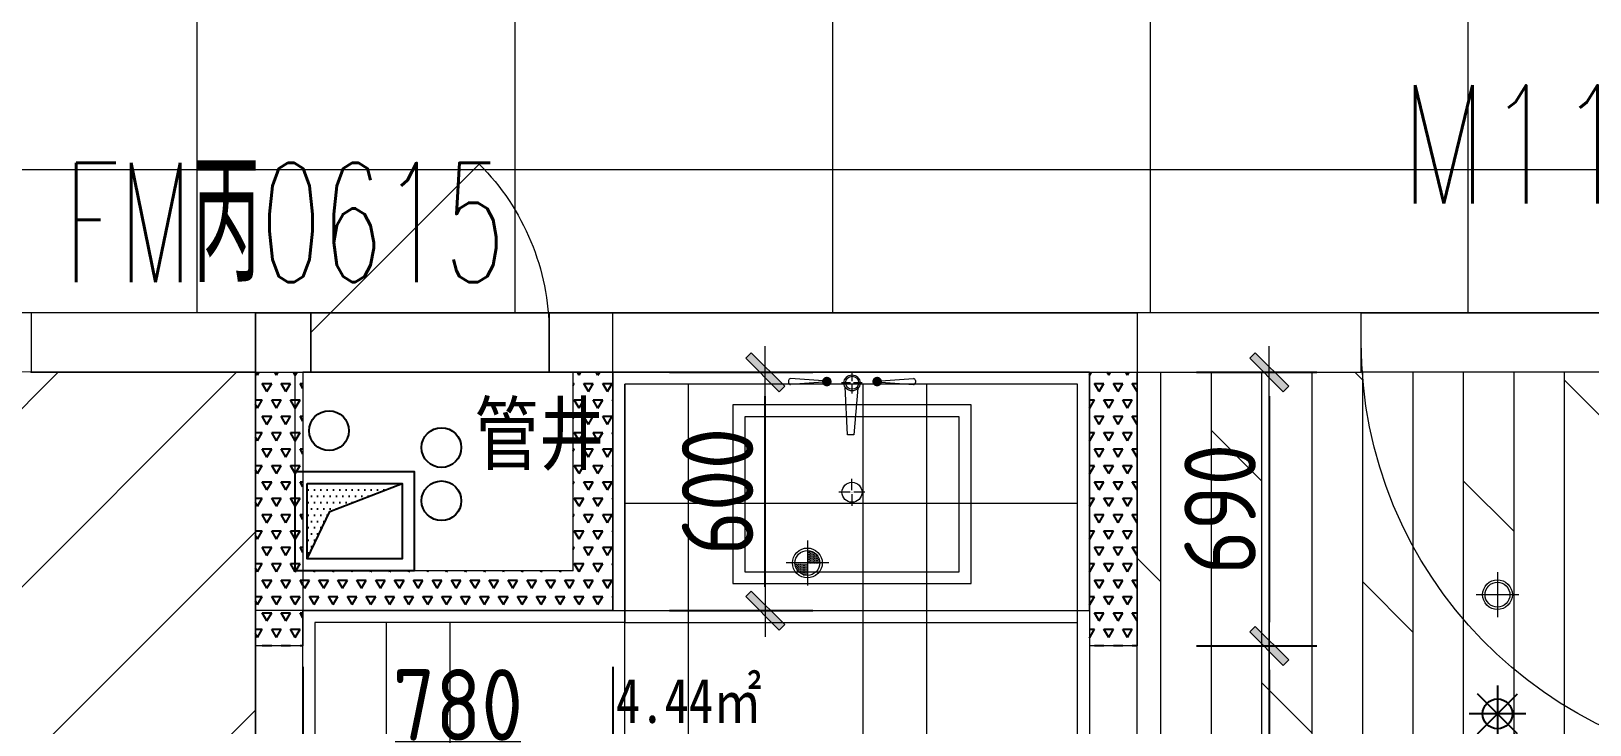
# Model space of a CAD drawing. Header units: millimetres. Extents: x 33621 to 401573, y -91663 to 133135.
# Drawn here: x 256382 to 260307, y -52598 to -50852 of the extents above; entities that cross this region are included whole.
import ezdxf

# ---------------------------------------------------------------- set-up
doc = ezdxf.new("R2010")
doc.units = ezdxf.units.MM
doc.header["$LTSCALE"] = 10
doc.linetypes.add('DOT', pattern=[0.2, 0.1, -0.1])
doc.linetypes.add('DOTE', pattern=[2.42, 2, -0.2, 0.02, -0.2])
doc.layers.get('0').update_dxf_attribs({"color": 253})
doc.layers.get('Defpoints').update_dxf_attribs({"color": 250})
for name, color, linetype, lineweight in [('DOOR【门】', 253, 'Continuous', 0), ('DS-4BS-FINISH【墙完成线】', 253, 'Continuous', 0), ('FC-FLOOR【地材分格】', 253, 'Continuous', 0), ('FF-FIXT【洁具】', 253, 'Continuous', 0), ('FF-FURN【成品家具】', 253, 'Continuous', 0), ('RC-FIN【天花轮廓线】', 253, 'Continuous', 0), ('RC-LIGHT【天花灯具】', 253, 'Continuous', 0), ('RC-Modelling【天花造型】', 253, 'Continuous', 0), ('RC-STR【天花细线】', 253, 'Continuous', 0), ('RC-Text【天花文字】', 253, 'Continuous', 0), ('WALL', 253, 'Continuous', 0), ('Wall【墙体】', 253, 'Continuous', 0), ('Wall【新建墙】', 253, 'Continuous', 0), ('WINDOW', 253, 'Continuous', 0), ('Xline【辅助线】', 253, 'Continuous', 0), ('新建墙体', 253, 'Continuous', 0)]:
    doc.layers.add(name, color=color, linetype=linetype, lineweight=lineweight)
for name, color, linetype in [('EQUIP_喷头', 253, 'Continuous'), ('HATCH【填充】', 253, 'Continuous'), ('VPIPE-污水', 253, 'Continuous'), ('VPIPE-热给水', 253, 'Continuous'), ('VPIPE-给水', 253, 'Continuous'), ('WINDOW_TEXT', 253, 'Continuous'), ('填充', 253, 'Continuous'), ('洁具', 253, 'Continuous'), ('风道（排气道）', 253, 'Continuous')]:
    doc.layers.add(name, color=color, linetype=linetype)
doc.styles.add('_TCH_WINDOW', font='SIMPLEX', dxfattribs={"bigfont": 'GBCBIG'})
doc.styles.add('CCD_DIM', font='ARCHS.SHX')
doc.styles.add('SUN', font='romans.shx', dxfattribs={"width": 0.8, "bigfont": 'hzdx.shx'})
doc.styles.add('宋体', font='', dxfattribs={"width": 0.7})
doc.styles.add('文字', font='')
doc.styles.get('宋体').set_extended_font_data('SimSun')
doc.styles.get('文字').set_extended_font_data('SimSun')
doc.dimstyles.new('ZL_1：60', dxfattribs={"dimscale": 60, "dimtxt": 3, "dimasz": 1, "dimexe": 2, "dimexo": 2, "dimgap": 0.5, "dimtad": 1, "dimdec": 0, "dimrnd": 5, "dimdsep": 46, "dimtxsty": 'CCD_DIM', "dimblk": 'WS-cj', "dimblk1": 'WS-cj', "dimblk2": 'WS-cj', "dimcen": 0, "dimclrd": 44, "dimclre": 44, "dimclrt": 2, "dimadec": 0, "dimazin": 0, "dimtfac": 1, "dimtdec": 0, "dimtix": 1, "dimtofl": 0, "dimtmove": 2, "dimatfit": 3, "dimldrblk": 'hl_arrow2', "dimfxl": 6, "dimfxlon": 1, "dimarcsym": 0})
pattern_1 = [(60, (6829392.59, 347610.797), (-23.81249995, 41.24445983), [23.8125, -23.8125]), (120, (6829392.59, 347610.797), (-47.62499995, 3e-08), [23.8125, -23.8125]), (0, (6829380.686, 347631.42), (23.8125, 41.2444598), [23.8125, -23.8125])]

# ---------------------------------------------------------------- blocks, each defined once
blk = doc.blocks.new('$DorLib2D$00000001')
for p, q in [((0.45, 0.975), (0.5, 0.975)), ((0.45, 0), (0.45, 0.975)), ((0.5, 0), (0.5, 0.975)), ((0.5, 0), (0.45, 0))]:
    blk.add_line(p, q)
at = {"lineweight": 13}
blk.add_arc((0.475, 0), 0.975, 91.4693, 180, dxfattribs=at)
blk = doc.blocks.new('圆形筒灯')
at = {"color": 251, "linetype": 'DOTE', "ltscale": 43.504693}
blk.add_line((0, 90.6), (0, -90.6), dxfattribs=at)
at = {"color": 251, "linetype": 'DOTE', "ltscale": 41.297046}
blk.add_line((86, 0), (-86, 0), dxfattribs=at)
blk.add_ellipse((0, 0), major_axis=(-42.4, 42.4), ratio=1, start_param=2.355868237233172, end_param=8.639053544412757)
at = {"color": 251}
blk.add_ellipse((0, 0), major_axis=(35.4, 35.4), ratio=1, start_param=5.49871431692557, end_param=11.78189962410516, dxfattribs=at)
blk = doc.blocks.new('ZL_0603125599')
at = {"layer": 'RC-Modelling【天花造型】'}
blk.add_lwpolyline([(-133, 653.5), (966.9, 653.5), (966.9, 503.5), (-133, 503.5)], close=True, dxfattribs=at)
at = {"layer": 'RC-LIGHT【天花灯具】', "xscale": 0.625, "yscale": 0.625, "zscale": 0.625}
blk.add_blockref('圆形筒灯', (210, -56.6), dxfattribs=at)
blk = doc.blocks.new('WS-cj')
blk.add_hatch(color=2).paths.add_polyline_path([(0.588, 0.818), (-0.818, -0.588), (-0.588, -0.818), (0.818, 0.588)])
at = {"color": 2, "linetype": 'ByBlock', "lineweight": 0}
for p, q in [((-1.1, 0), (0, 0)), ((0, 0), (1.1, 0))]:
    blk.add_line(p, q, dxfattribs=at)
at = {"color": 2}
blk.add_lwpolyline([(0.588, 0.818), (-0.818, -0.588), (-0.588, -0.818), (0.818, 0.588)], close=True, dxfattribs=at)
blk = doc.blocks.new('*D405')
at = {"layer": 'Defpoints', "color": 0, "transparency": 16777216}
for p in [(257066.7, -52331.9), (257846.7, -52331.9), (257846.7, -52671.7)]:
    blk.add_point(p, dxfattribs=at)
at = {"layer": '新建墙体', "color": 44, "lineweight": -2, "transparency": 16777216}
for p, q in [((257066.7, -52451.9), (257066.7, -52791.7)), ((257846.7, -52451.9), (257846.7, -52791.7)), ((257126.7, -52671.7), (257786.7, -52671.7))]:
    blk.add_line(p, q, dxfattribs=at)
at = {"layer": '新建墙体', "color": 44, "lineweight": -2, "transparency": 16777216, "xscale": 60, "yscale": 60, "zscale": 60, "rotation": 180}
blk.add_blockref('WS-cj', (257066.7, -52671.7), dxfattribs=at)
at = {"layer": '新建墙体', "color": 44, "lineweight": -2, "transparency": 16777216, "xscale": 60, "yscale": 60, "zscale": 60}
blk.add_blockref('WS-cj', (257846.7, -52671.7), dxfattribs=at)
at = {"layer": '新建墙体', "color": 2, "transparency": 16777216, "insert": (257456.7, -52548), "char_height": 180, "attachment_point": 5, "style": 'CCD_DIM'}
blk.add_mtext('780', dxfattribs=at)
blk = doc.blocks.new('hl_arrow2')
at = {"color": 2}
blk.add_line((-0.221, 0), (-1, 0), dxfattribs=at)
blk.add_lwpolyline([(-0.221, 0), (-0.861, -0.689), (-0.654, -0.862), (0, 0), (-0.654, 0.862), (-0.861, 0.689)], close=True, dxfattribs=at)
blk = doc.blocks.new('*D409')
at = {"layer": 'Defpoints', "color": 0, "transparency": 16777216}
for p in [(257869.2, -51710.6), (258230.5, -51710.6), (257869.2, -52310.6)]:
    blk.add_point(p, dxfattribs=at)
at = {"layer": '新建墙体', "color": 44, "lineweight": -2, "transparency": 16777216}
for p, q in [((257989.2, -51710.6), (258350.5, -51710.6)), ((258230.5, -52250.6), (258230.5, -51770.6)), ((257989.2, -52310.6), (258350.5, -52310.6))]:
    blk.add_line(p, q, dxfattribs=at)
at = {"layer": '新建墙体', "color": 44, "lineweight": -2, "transparency": 16777216, "xscale": 60, "yscale": 60, "zscale": 60}
for p, rotation in [((258230.5, -51710.6), 90), ((258230.5, -52310.6), 270)]:
    blk.add_blockref('WS-cj', p, dxfattribs=dict(at, rotation=rotation))
at = {"layer": '新建墙体', "color": 2, "transparency": 16777216, "insert": (258110.5, -52010.6), "char_height": 180, "attachment_point": 5, "rotation": 90, "style": 'CCD_DIM'}
blk.add_mtext('600', dxfattribs=at)
blk = doc.blocks.new('*D410')
at = {"layer": 'Defpoints', "color": 0, "transparency": 16777216}
for p in [(259196.7, -51710.6), (259196.7, -52399.7), (259499.4, -52399.7)]:
    blk.add_point(p, dxfattribs=at)
at = {"layer": '新建墙体', "color": 44, "lineweight": -2, "transparency": 16777216}
for p, q in [((259316.7, -51710.6), (259619.4, -51710.6)), ((259499.4, -51770.6), (259499.4, -52339.7)), ((259316.7, -52399.7), (259619.4, -52399.7))]:
    blk.add_line(p, q, dxfattribs=at)
at = {"layer": '新建墙体', "color": 44, "lineweight": -2, "transparency": 16777216, "xscale": 60, "yscale": 60, "zscale": 60}
for p, rotation in [((259499.4, -51710.6), 90), ((259499.4, -52399.7), 270)]:
    blk.add_blockref('WS-cj', p, dxfattribs=dict(at, rotation=rotation))
at = {"layer": '新建墙体', "color": 2, "transparency": 16777216, "insert": (259375.7, -52055.1), "char_height": 180, "attachment_point": 5, "rotation": 90, "style": 'CCD_DIM'}
blk.add_mtext('690', dxfattribs=at)
blk = doc.blocks.new('*D411')
at = {"layer": 'Defpoints', "color": 0, "transparency": 16777216}
for p in [(259196.7, -52399.7), (259196.7, -53199.7), (259499.4, -53199.7)]:
    blk.add_point(p, dxfattribs=at)
at = {"layer": '新建墙体', "color": 44, "lineweight": -2, "transparency": 16777216}
for p, q in [((259316.7, -52399.7), (259619.4, -52399.7)), ((259499.4, -52459.7), (259499.4, -53139.7)), ((259316.7, -53199.7), (259619.4, -53199.7))]:
    blk.add_line(p, q, dxfattribs=at)
at = {"layer": '新建墙体', "color": 44, "lineweight": -2, "transparency": 16777216, "xscale": 60, "yscale": 60, "zscale": 60}
for p, rotation in [((259499.4, -52399.7), 90), ((259499.4, -53199.7), 270)]:
    blk.add_blockref('WS-cj', p, dxfattribs=dict(at, rotation=rotation))
at = {"layer": '新建墙体', "color": 2, "transparency": 16777216, "insert": (259379.4, -52799.7), "char_height": 180, "attachment_point": 5, "rotation": 90, "style": 'CCD_DIM'}
blk.add_mtext('800', dxfattribs=at)
blk = doc.blocks.new('防雾筒灯')
at = {"ltscale": 30}
h = blk.add_hatch(dxfattribs=at)
h.set_pattern_fill('DOTS', color=251, scale=3)
h.set_pattern_definition([(0, (-62.322, -46.6336), (2.38125, 4.7625), [0, -4.7625])])
edge = h.paths.add_edge_path()
edge.add_ellipse((0, 0), major_axis=(35.4, 35.4), ratio=1, start_angle=315, end_angle=405)
edge.add_line((0, 50), (0, 0))
edge.add_line((0, 0), (50, 0))
edge = h.paths.add_edge_path()
edge.add_line((0, 0), (-50, 0))
edge.add_ellipse((0, 0), major_axis=(35.4, 35.4), ratio=1, start_angle=495, end_angle=225)
edge.add_line((0, -50), (0, 0))
at = {"color": 251, "linetype": 'DOTE', "ltscale": 43.504693}
blk.add_line((0, 90.6), (0, -90.6), dxfattribs=at)
at = {"color": 251, "linetype": 'DOTE', "ltscale": 41.297046}
blk.add_line((86, 0), (-86, 0), dxfattribs=at)
blk.add_ellipse((0, 0), major_axis=(-42.4, 42.4), ratio=1, start_param=2.355868237233172, end_param=8.639053544412757)
at = {"color": 251}
blk.add_ellipse((0, 0), major_axis=(35.4, 35.4), ratio=1, start_param=5.49871431692557, end_param=11.78189962410516, dxfattribs=at)
blk = doc.blocks.new('$TwtSys$00000125')
at = {"color": 9}
for p, q in [((0.403, -0.403), (-0.403, 0.403)), ((-0.403, -0.403), (0.403, 0.403)), ((0, 0.57), (0, -0.57)), ((0.57, 0), (-0.57, 0))]:
    blk.add_line(p, q, dxfattribs=at)
at = {"color": 8}
blk.add_circle((0, 0), 0.3, dxfattribs=at)
blk = doc.blocks.new('A$C5D954283')
at = {"color": 0, "linetype": 'Continuous'}
for p, q in [((-159.8, 511.3), (-159.8, 506.3)), ((159.8, 511.3), (159.8, 506.3)), ((-11.2, 374.3), (-17.5, 495.5)), ((15.1, 492.2), (4.8, 374.3)), ((4.8, 374.3), (-11.2, 374.3))]:
    blk.add_line(p, q, dxfattribs=at)
at = {"color": 8}
for p, q in [((0, 532.1), (0, 509.5)), ((-4, 505.5), (-26.2, 505.5)), ((0, 501.5), (0, 478.5)), ((25.8, 505.5), (4, 505.5)), ((0, 235.1), (0, 263.8)), ((-5, 230), (-32.8, 230)), ((0, 225), (0, 196.3)), ((32.3, 230), (5, 230))]:
    blk.add_line(p, q, dxfattribs=at)
at = {"color": 8, "ltscale": 1000, "const_width": 0.448}
blk.add_lwpolyline([(0, 505.7, -1), (0, 505.3, -1)], format="xyb", close=True, dxfattribs=at)
at = {"color": 0, "linetype": 'Continuous'}
blk.add_lwpolyline([(300, 0), (300, 450), (-300, 450), (-300, 0)], close=True, dxfattribs=at)
at = {"color": 8}
blk.add_lwpolyline([(270, 30), (270, 420), (-270, 420), (-270, 30)], close=True, dxfattribs=at)
at = {"color": 8, "const_width": 0.84}
blk.add_lwpolyline([(0.1, 230.5, -1), (0.1, 229.6, -1)], format="xyb", close=True, dxfattribs=at)
at = {"color": 0, "linetype": 'Continuous'}
blk.add_circle((0, 505.5), 20.2, dxfattribs=at)
at = {"color": 8}
for centre, radius in [((0.3, 505.7), 16.3), ((0, 230), 25.2)]:
    blk.add_circle(centre, radius, dxfattribs=at)
at = {"color": 0, "linetype": 'Continuous'}
for centre, start, end in [((-154.8, 511.3), 88.2889, 180), ((154.8, 511.3), 0, 91.7111), ((-154.8, 506.3), 180, 271.7111), ((154.8, 506.3), 268.2889, 0)]:
    blk.add_arc(centre, 5, start, end, dxfattribs=at)
at = {"color": 250, "linetype": 'DOT', "ltscale": 1000}
for points in [[(-57.3, 508.8), (-57.4, 510), (-57.8, 511.1), (-58.3, 512.1), (-59.1, 513), (-60, 513.8), (-61, 514.3), (-62.2, 514.7), (-63.3, 514.8), (-64.5, 514.7), (-65.6, 514.3), (-66.7, 513.8), (-67.6, 513), (-68.3, 512.1), (-68.9, 511.1), (-69.2, 510), (-69.3, 508.8), (-69.2, 507.6), (-68.9, 506.5), (-68.3, 505.5), (-67.6, 504.6), (-66.7, 503.8), (-65.6, 503.3), (-64.5, 502.9), (-63.3, 502.8), (-62.2, 502.9), (-61, 503.3), (-60, 503.8), (-59.1, 504.6), (-58.3, 505.5), (-57.8, 506.5), (-57.4, 507.6)], [(69.3, 508.8), (69.2, 510), (68.9, 511.1), (68.3, 512.1), (67.6, 513), (66.7, 513.8), (65.6, 514.3), (64.5, 514.7), (63.3, 514.8), (62.2, 514.7), (61, 514.3), (60, 513.8), (59.1, 513), (58.3, 512.1), (57.8, 511.1), (57.4, 510), (57.3, 508.8), (57.4, 507.6), (57.8, 506.5), (58.3, 505.5), (59.1, 504.6), (60, 503.8), (61, 503.3), (62.2, 502.9), (63.3, 502.8), (64.5, 502.9), (65.6, 503.3), (66.7, 503.8), (67.6, 504.6), (68.3, 505.5), (68.9, 506.5), (69.2, 507.6)]]:
    blk.add_wipeout(points, dxfattribs=at)
at = {"color": 0, "linetype": 'Continuous'}
for p, q in [((-72.3, 510.3), (-154.7, 516.3)), ((72.3, 510.3), (154.7, 516.3)), ((-72.3, 507.3), (-154.7, 501.3)), ((72.3, 507.3), (154.7, 501.3))]:
    blk.add_line(p, q, dxfattribs=at)
at = {"color": 0, "linetype": 'Continuous', "const_width": 12}
for points in [[(-63.3, 514.8, -1), (-63.3, 502.8, -1)], [(63.3, 514.8, 1), (63.3, 502.8, 1)]]:
    blk.add_lwpolyline(points, format="xyb", close=True, dxfattribs=at)
blk = doc.blocks.new('$DorLib2D$00000114')
at = {"color": 0}
blk.add_line((0.5, 0), (-0.2071, 0.7071), dxfattribs=at)
blk.add_arc((0.5, 0), 1, 135, 180, dxfattribs=at)
blk = doc.blocks.new('PQD')
at = {"layer": '填充'}
h = blk.add_hatch(dxfattribs=at)
h.set_pattern_fill('DOTS', color=256, scale=10, style=0)
h.paths.add_polyline_path([(517039.4, 222520.7), (516799.4, 222520.7), (516799.4, 222330.7), (516857.1, 222450.6)])
blk.add_lwpolyline([(516799.4, 222330.7), (516857.1, 222450.6), (517039.4, 222520.7)], dxfattribs=at)
at = {"layer": '风道（排气道）'}
for points in [[(516769.4, 222550.7), (517069.4, 222550.7), (517069.4, 222300.7), (516769.4, 222300.7)], [(516799.4, 222520.7), (517039.4, 222520.7), (517039.4, 222330.7), (516799.4, 222330.7)]]:
    blk.add_lwpolyline(points, close=True, dxfattribs=at)

msp = doc.modelspace()

# ---------------------------------------------------------------- hatches: boundary and pattern name
at = {"layer": 'FC-FLOOR【地材分格】'}
h = msp.add_hatch(dxfattribs=at)
h.set_pattern_fill('_USER', color=256, scale=800, double=1, pattern_type=0)
h.set_pattern_definition([(0, (0, 0), (0, 800), []), (90, (0, 0), (-800, 5e-14), [])])
h.paths.add_polyline_path([(261356.7, -49309.4), (261356.7, -51560.6), (254756.7, -51560.6), (254756.7, -51110.6), (254156.7, -51110.6), (254156.7, -51560.6), (247556.7, -51560.6), (247556.7, -51110.6), (246956.7, -51110.6), (246956.7, -51560.6), (240356.7, -51560.6), (240356.7, -51110.6), (239756.7, -51110.6), (239756.7, -51560.6), (233156.7, -51560.6), (233156.7, -51110.6), (232931.7, -51110.6), (232931.7, -49310.6), (240356.7, -49310.6), (240356.7, -43010.6), (243581.7, -43010.5), (243581.7, -49310.6)])
h = msp.add_hatch(dxfattribs=at)
h.set_pattern_fill('DOLMIT', color=256, scale=20, angle=90, double=1)
h.set_pattern_definition([(90, (240176.74, -45380.56), (-127, 8e-15), []), (135, (240176.74, -45380.56), (-254, -254), [179.605, -359.21])])
h.paths.add_polyline_path([(259166.7, -51710.6), (261581.7, -51709.4), (261581.7, -58609.4), (261356.7, -58610.6), (261356.7, -59010.6), (258156.7, -59010.6), (258156.7, -58910.6), (258131.7, -58910.6), (258131.7, -54310.8), (259166.7, -54310.8)])
h = msp.add_hatch(dxfattribs=at)
h.set_pattern_fill('_USER', color=256, scale=600, double=1, pattern_type=0)
h.set_pattern_definition([(0, (257876.74, -52340.56), (0, 600), []), (90, (257876.74, -52340.56), (-600, 4e-14), [])])
h.paths.add_polyline_path([(259016.7, -51740.6), (257876.7, -51740.6), (257876.7, -52340.6), (257096.7, -52340.6), (257096.7, -54160.8), (259016.7, -54160.8)])
at = {"layer": 'HATCH【填充】'}
h = msp.add_hatch(dxfattribs=at)
h.set_pattern_fill('TRIANG', color=4, scale=5)
h.set_pattern_definition(pattern_1)
h.paths.add_polyline_path([(256946.7, -51710.6), (257066.7, -51710.6), (257066.7, -52399.7), (256946.7, -52399.7)])
h = msp.add_hatch(dxfattribs=at)
h.set_pattern_fill('TRIANG', color=4, scale=5)
h.set_pattern_definition(pattern_1)
h.paths.add_polyline_path([(257746.7, -51710.6), (257746.7, -52310.6), (257846.7, -52310.6), (257846.7, -51710.6)])
h = msp.add_hatch(dxfattribs=at)
h.set_pattern_fill('TRIANG', color=4, scale=5)
h.set_pattern_definition(pattern_1)
h.paths.add_polyline_path([(259046.7, -51710.6), (259166.7, -51710.6), (259166.7, -52399.7), (259046.7, -52399.7)])
h = msp.add_hatch(dxfattribs=at)
h.set_pattern_fill('TRIANG', color=4, scale=5)
h.set_pattern_definition(pattern_1)
h.paths.add_polyline_path([(257746.7, -52210.6), (257746.7, -52310.6), (257066.7, -52310.6), (257066.7, -52210.6)])
at = {"layer": 'RC-STR【天花细线】'}
h = msp.add_hatch(dxfattribs=at)
h.set_pattern_fill('矩形600X300', color=256, double=1, pattern_type=2)
h.set_pattern_definition([(0, (258036.74, -52340.56), (0, 300), []), (90, (258036.74, -52340.56), (-600, 4e-14), [])])
h.paths.add_polyline_path([(259016.7, -51740.6), (257876.7, -51740.6), (257876.7, -52340.6), (257096.7, -52340.6), (257096.7, -54160.8), (259016.7, -54160.8)])
at = {"layer": 'Xline【辅助线】'}
h = msp.add_hatch(dxfattribs=at)
h.set_pattern_fill('ANSI31', color=256, scale=100)
h.set_pattern_definition([(45, (237942.88, -58992.83), (-224.5064, 224.5064), [])])
h.paths.add_polyline_path([(257982.8, -54310.8), (256947.8, -54310.8), (256947.9, -51710.6), (254517.8, -51710.6), (254517.8, -58992.8), (257982.8, -58977.8)])

# ---------------------------------------------------------------- linework, layer by layer
at = {"layer": 'DS-4BS-FINISH【墙完成线】'}
for points in [[(261356.7, -49309.4), (261356.7, -51560.6), (254756.7, -51560.6), (254756.7, -51110.6), (254156.7, -51110.6), (254156.7, -51560.6), (247556.7, -51560.6), (247556.7, -51110.6), (246956.7, -51110.6), (246956.7, -51560.6), (240356.7, -51560.6), (240356.7, -51110.6), (239756.7, -51110.6), (239756.7, -51560.6), (233156.7, -51560.6), (233156.7, -51110.6), (232931.7, -51110.6), (232931.7, -49310.6), (240356.7, -49310.6), (240356.7, -43010.6), (243581.7, -43010.5), (243581.7, -49310.6), (261356.7, -49309.4)], [(256946.7, -51710.6), (254531.7, -51709.4), (254531.7, -58609.4), (254756.7, -58610.6), (254756.7, -59010.6), (257956.7, -59010.6), (257956.7, -58910.6), (257981.7, -58910.6), (257981.7, -54310.8), (256946.7, -54310.8), (256946.7, -51710.6)]]:
    msp.add_lwpolyline(points, dxfattribs=at)
at = {"layer": 'FF-FURN【成品家具】'}
for p, q in [((256946.7, -52399.7), (256946.7, -53199.7)), ((259166.7, -53199.7), (259166.7, -52399.7))]:
    msp.add_line(p, q, dxfattribs=at)
at = {"layer": 'RC-FIN【天花轮廓线】'}
msp.add_lwpolyline([(257086.2, -51560.6), (257686.2, -51560.6), (257686.2, -51710.6), (257086.2, -51710.6)], close=True, dxfattribs=at)
at = {"layer": 'VPIPE-污水'}
msp.add_circle((257132.2, -51857.6), 50, dxfattribs=at)
at = {"layer": 'VPIPE-热给水'}
msp.add_circle((257415.3, -52034.1), 50, dxfattribs=at)
at = {"layer": 'VPIPE-给水'}
msp.add_circle((257415.3, -51900.1), 50, dxfattribs=at)
at = {"layer": 'WALL'}
for p, q in [((256946.7, -52310.6), (256946.7, -51560.6)), ((256946.7, -51560.6), (257846.7, -51560.6)), ((257846.7, -52310.6), (257846.7, -51560.6)), ((257046.7, -52210.6), (257046.7, -51710.6)), ((257046.7, -51710.6), (257746.7, -51710.6)), ((257746.7, -52210.6), (257746.7, -51710.6)), ((257746.7, -52210.6), (257046.7, -52210.6)), ((257846.7, -52310.6), (256946.7, -52310.6))]:
    msp.add_line(p, q, dxfattribs=at)
at = {"layer": 'Wall【墙体】', "color": 9}
for p, q in [((256382.3, -51560.6), (256382.3, -51710.6)), ((256382.3, -51560.6), (256382.3, -51710.6)), ((259731.2, -51560.6), (256382.3, -51560.6)), ((259731.2, -51710.6), (259731.2, -51560.6)), ((259731.2, -51710.6), (259731.2, -51560.6)), ((259731.2, -51710.6), (259731.2, -51560.6)), ((259731.2, -51710.6), (259731.2, -51560.6)), ((256382.3, -51710.6), (256379.7, -51710.6)), ((259046.7, -51710.6), (257066.7, -51710.6))]:
    msp.add_line(p, q, dxfattribs=at)
at = {"layer": 'Wall【新建墙】', "color": 4}
for p, q in [((256946.7, -51560.6), (259166.7, -51560.6)), ((256946.7, -51560.6), (256946.7, -52399.7)), ((259166.7, -51560.6), (259166.7, -52399.7)), ((257066.7, -51710.6), (257066.7, -52399.7)), ((259046.7, -51710.6), (259046.7, -52399.7)), ((257066.7, -52399.7), (256946.7, -52399.7)), ((259166.7, -52399.7), (259046.7, -52399.7))]:
    msp.add_line(p, q, dxfattribs=at)
at = {"layer": 'WINDOW'}
for p, q in [((257086.2, -51560.6), (257686.2, -51560.6)), ((257086.2, -51560.6), (257086.2, -51710.6)), ((257686.2, -51710.6), (257686.2, -51560.6)), ((257086.2, -51710.6), (257686.2, -51710.6))]:
    msp.add_line(p, q, dxfattribs=at)

# ---------------------------------------------------------------- block references
at = {"layer": 'DOOR【门】'}
ref = msp.add_blockref('$DorLib2D$00000001', (260281.2, -51635.6), dxfattribs=dict(at, xscale=1100, yscale=-1100, zscale=1100))
ref.add_attrib('A', 'M1122', (259831.2, -51285.3), dxfattribs={"layer": 'WINDOW_TEXT', "height": 297.5, "style": '_TCH_WINDOW', "width": 0.705882})
at = {"layer": 'DOOR【门】', "xscale": -600, "yscale": 600, "zscale": -600}
msp.add_blockref('$DorLib2D$00000114', (257386.2, -51610.6), dxfattribs=at)
at = {"layer": 'EQUIP_喷头', "xscale": 125, "yscale": 125, "zscale": 125}
msp.add_blockref('$TwtSys$00000125', (260074.2, -52570.7), dxfattribs=at)
at = {"layer": '洁具'}
msp.add_blockref('PQD', (-259722.6, -274511.3), dxfattribs=at)

# ---------------------------------------------------------------- texts
at = {"layer": 'DOOR【门】', "ltscale": 100, "style": 'SUN', "width": 0.6}
msp.add_text('FM丙0615', height=300, dxfattribs=at).set_placement((256464.3, -51483.5, 0))
at = {"layer": 'RC-Text【天花文字】', "width": 0.8}
for s, height, style, p in [('管井', 150, '文字', (257497.8, -51940.2)), ('4.44㎡', 112.5, '宋体', (257854.5, -52593.4))]:
    msp.add_text(s, height=height, dxfattribs=dict(at, style=style)).set_placement(p)

# ---------------------------------------------------------------- dimensions: what is measured, and where the dimension line sits
at = {"layer": '新建墙体'}
for base, p1, p2, picture, middle in [((259499.4, -52399.7), (259196.7, -51710.6), (259196.7, -52399.7), '*D410', (259375.7, -52055.1)), ((259499.4, -53199.7), (259196.7, -52399.7), (259196.7, -53199.7), '*D411', (259379.4, -52799.7))]:
    dim = msp.add_linear_dim(base=base, p1=p1, p2=p2, angle=90, dimstyle='ZL_1：60', dxfattribs=at)
    dim.commit()
    dim.dimension.update_dxf_attribs({"geometry": picture, "text_midpoint": middle})
dim = msp.add_linear_dim(base=(257846.7, -52671.7), p1=(257066.7, -52331.9), p2=(257846.7, -52331.9), dimstyle='ZL_1：60', dxfattribs=at)
dim.commit()
dim.dimension.update_dxf_attribs({"geometry": '*D405', "text_midpoint": (257456.7, -52548)})

# ---------------------------------------------------------------- next in the draw order: block references
at = {"layer": 'FF-FIXT【洁具】', "linetype": 'Continuous'}
msp.add_blockref('A$C5D954283', (258449, -52242.7), dxfattribs=at)

# ---------------------------------------------------------------- next in the draw order: linework, layer by layer
at = {"layer": 'DS-4BS-FINISH【墙完成线】'}
msp.add_lwpolyline([(259166.7, -51710.6), (261581.7, -51709.4), (261581.7, -58609.4), (261356.7, -58610.6), (261356.7, -59010.6), (258156.7, -59010.6), (258156.7, -58910.6), (258131.7, -58910.6), (258131.7, -54310.8), (259166.7, -54310.8), (259166.7, -51710.6)], dxfattribs=at)
msp.add_lwpolyline([(259016.7, -51740.6), (257876.7, -51740.6), (257876.7, -52340.6), (257096.7, -52340.6), (257096.7, -54160.8), (259016.7, -54160.8)], close=True, dxfattribs=at)
msp.add_lwpolyline([(259016.7, -51740.6), (257876.7, -51740.6), (257876.7, -52340.6), (257096.7, -52340.6), (257096.7, -54160.8), (259016.7, -54160.8)], close=True, dxfattribs=at)
at = {"layer": 'FF-FIXT【洁具】', "linetype": 'Continuous'}
msp.add_lwpolyline([(259046.7, -51710.6), (257846.7, -51710.6), (257846.7, -52310.6), (259046.7, -52310.6)], close=True, dxfattribs=at)
at = {"layer": 'Wall【墙体】', "color": 9}
msp.add_line((256382.3, -51710.6), (259731.2, -51710.6), dxfattribs=at)
at = {"layer": 'Wall【新建墙】', "color": 4}
msp.add_lwpolyline([(257066.7, -52310.6), (257846.7, -52310.6), (257846.7, -51710.6), (259046.7, -51710.6), (259046.7, -54190.8), (257066.7, -54190.8), (257066.7, -52310.6)], dxfattribs=at)

# ---------------------------------------------------------------- next in the draw order: block references
at = {"layer": 'RC-LIGHT【天花灯具】'}
msp.add_blockref('ZL_0603125599', (259864.2, -52214), dxfattribs=at)
at = {"layer": 'RC-LIGHT【天花灯具】', "xscale": 0.625, "yscale": 0.625, "zscale": 0.625}
msp.add_blockref('防雾筒灯', (258336.7, -52190.6), dxfattribs=at)

# ---------------------------------------------------------------- next in the draw order: dimensions: what is measured, and where the dimension line sits
at = {"layer": '新建墙体'}
dim = msp.add_linear_dim(base=(258230.5, -51710.6), p1=(257869.2, -52310.6), p2=(257869.2, -51710.6), angle=90, dimstyle='ZL_1：60', dxfattribs=at)
dim.commit()
dim.dimension.update_dxf_attribs({"geometry": '*D409', "text_midpoint": (258110.5, -52010.6)})

doc.saveas('drawing.dxf')
